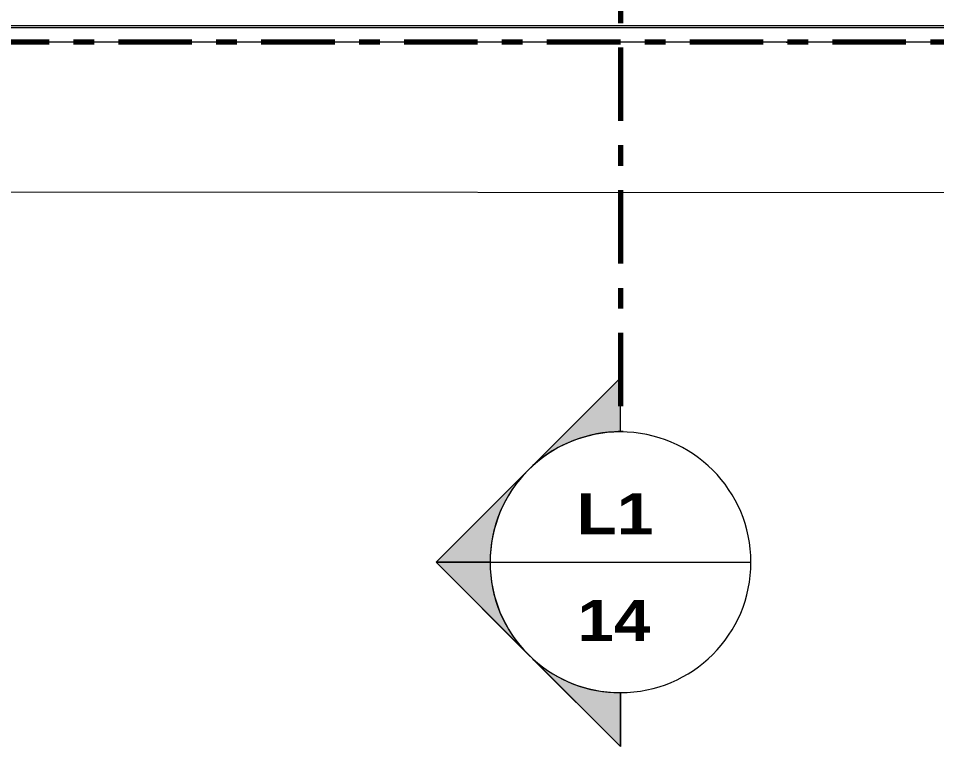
# Model space of a CAD drawing. Header units: metres. Extents: x -144 to 1000, y -717 to 29.
# Drawn here: x 467.081 to 471.552, y -574.961 to -571.413 of the extents above; entities that cross this region are included whole.
import ezdxf

# ---------------------------------------------------------------- set-up
doc = ezdxf.new("R2010")
doc.units = ezdxf.units.M
doc.linetypes.add('Dash Dot 3_16_', pattern=[0.595313, 0.357187, -0.119063, 0, -0.119063])
doc.layers.get('0').update_dxf_attribs({"color": 1})
for name, color, linetype, lineweight in [('A-ANNO-DIMS', 1, 'Continuous', 9), ('A-DETL', 1, 'Continuous', 9), ('A-FLOR-HRAL', 1, 'Continuous', 9), ('A-WALL', 4, 'Continuous', 9), ('G-ANNO-SYMB', 1, 'Continuous', 9)]:
    doc.layers.add(name, color=color, linetype=linetype, lineweight=lineweight)
doc.styles.add('Arial Black', font='', dxfattribs={"height": 0.15})
doc.styles.get('Arial Black').set_extended_font_data('Arial Black')

# ---------------------------------------------------------------- blocks, each defined once
blk = doc.blocks.new('U')
at = {"layer": 'G-ANNO-SYMB'}
h = blk.add_hatch(color=256, dxfattribs=at)
edge = h.paths.add_edge_path()
edge.add_line((474.1094, -511.9307), (474.5355, -511.5046))
edge.add_line((474.5355, -511.5046), (474.5355, -511.7668))
edge.add_arc((474.5355, -512.4026), 0.6358, 90, 132.0784)
h = blk.add_hatch(color=256, dxfattribs=at)
edge = h.paths.add_edge_path()
edge.add_arc((474.5355, -512.4026), 0.635, 135, 180)
edge.add_line((473.9005, -512.4026), (473.6375, -512.4026))
edge.add_line((473.6375, -512.4026), (474.0865, -511.9536))
h = blk.add_hatch(color=256, dxfattribs=at)
edge = h.paths.add_edge_path()
edge.add_line((474.0865, -512.8516), (473.6375, -512.4026))
edge.add_line((473.6375, -512.4026), (473.9005, -512.4026))
edge.add_arc((474.5355, -512.4026), 0.635, 180, 225)
h = blk.add_hatch(color=256, dxfattribs=at)
edge = h.paths.add_edge_path()
edge.add_arc((474.5355, -512.4026), 0.6358, 227.9216, 270)
edge.add_line((474.5355, -513.0384), (474.5355, -513.3006))
edge.add_line((474.5355, -513.3006), (474.1094, -512.8745))
at = {"layer": 'A-ANNO-DIMS', "color": 5, "true_color": 0x0000ff}
blk.add_line((482.1826, -510.6083), (451.3207, -510.584), dxfattribs=at)
at = {"layer": 'A-DETL', "color": 7, "linetype": 'Dash Dot 3_16_', "lineweight": 70}
blk.add_line((482.1832, -509.8685), (451.3213, -509.8685), dxfattribs=at)
at = {"layer": 'A-DETL', "color": 253, "true_color": 0xb6b6b6}
blk.add_line((475.3413, -509.8685), (475.4213, -509.8685), dxfattribs=at)
blk.add_line((475.3413, -509.8685), (475.4213, -509.8685), dxfattribs=at)
at = {"layer": 'A-FLOR-HRAL'}
for p, q in [((466.8766, -509.788), (478.4453, -509.788)), ((478.4573, -509.8), (466.8766, -509.8))]:
    blk.add_line(p, q, dxfattribs=at)
at = {"layer": 'A-WALL'}
blk.add_line((478.5377, -509.8685), (453.4749, -509.8685), dxfattribs=at)
at = {"layer": 'G-ANNO-SYMB', "linetype": 'Dash Dot 3_16_', "lineweight": 70}
blk.add_line((474.5355, -502.2467), (474.5355, -511.7676), dxfattribs=at)
at = {"layer": 'G-ANNO-SYMB', "lineweight": 18}
for p, q in [((473.6375, -512.4026), (474.5355, -511.5046)), ((474.5355, -511.5046), (474.1094, -511.9307)), ((474.5355, -511.7676), (474.5355, -511.5046)), ((474.5355, -511.7668), (474.5355, -511.5046)), ((474.0865, -511.9536), (473.6375, -512.4026)), ((473.6375, -512.4026), (474.5355, -513.3006)), ((473.9005, -512.4026), (473.6375, -512.4026)), ((473.6375, -512.4026), (474.0865, -512.8516)), ((473.6375, -512.4026), (473.9005, -512.4026)), ((473.9005, -512.4026), (475.1705, -512.4026)), ((474.1094, -512.8745), (474.5355, -513.3006)), ((474.5355, -513.0376), (474.5355, -513.3006)), ((474.5355, -513.3006), (474.5355, -513.0384))]:
    blk.add_line(p, q, dxfattribs=at)
for radius, start, end in [(0.635, 90, 270), (0.6358, 90, 132.0784), (0.635, 270, 90), (0.635, 135, 180), (0.635, 180, 225), (0.6358, 227.9216, 270)]:
    blk.add_arc((474.5355, -512.4026), radius, start, end, dxfattribs=at)
at = {"layer": 'G-ANNO-SYMB', "style": 'Arial Black'}
for s, p in [('L1', (474.3224, -512.2662)), ('14', (474.3259, -512.7858))]:
    blk.add_text(s, height=0.2, dxfattribs=at).set_placement(p)

msp = doc.modelspace()

# ---------------------------------------------------------------- block references
at = {"color": 3}
msp.add_blockref('U', (-4.5227, -61.66), dxfattribs=at)

doc.saveas('drawing.dxf')
